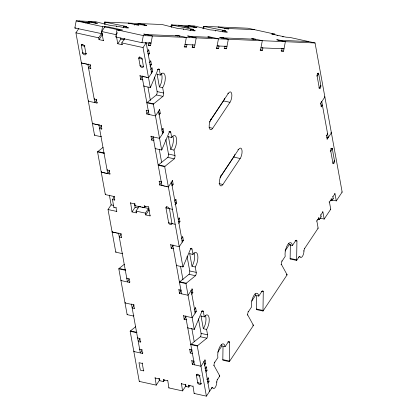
<?xml version="1.0" encoding="UTF-8"?>
<svg xmlns="http://www.w3.org/2000/svg" width="417" height="417" viewBox="0 0 417 417"><rect width="100%" height="100%" fill="white"/><g stroke="black" fill="none" stroke-linecap="round" stroke-linejoin="round"><path stroke-width="0.63" d="M256.684 296.086L256.481 309.023A2.419 0.975 -77.6 0 0 256.528 309.602L263.028 311.03A2.419 0.975 -77.6 0 1 262.976 310.451L263.273 291.634A2.424 0.975 -77.6 0 0 261.907 291.394L258.801 296.07A8.481 3.419 -77.6 0 0 254.031 295.246A8.481 3.419 -77.6 0 0 251.545 306.975L248.438 311.645A2.424 0.975 -77.6 0 0 247.729 314.997L253.27 325.041A2.429 0.98 -77.6 0 1 253.406 325.489L229.36 361.633L222.866 360.205A2.419 0.975 -77.6 0 1 222.819 359.626L223.022 346.689M229.36 361.633A2.419 0.975 -77.6 0 1 229.314 361.054L229.611 342.232L227.838 341.909M318.51 217.789L318.916 217.877L316.847 220.994L318.15 228.167L304.738 248.329A2.424 0.975 -77.6 0 0 303.977 250.998A4.848 1.955 -77.6 0 1 302.455 256.325A4.848 1.955 -77.6 0 1 300.068 256.872A2.424 0.975 -77.6 0 0 298.874 257.143L296.69 260.427L290.19 259.004A2.419 0.975 -77.6 0 1 290.143 258.425L290.362 244.31M296.69 260.427A2.419 0.975 -77.6 0 1 296.638 259.848L296.935 241.031L295.168 240.703M102.457 33.819L74.841 27.975L76.196 20.85L95.451 21.679L110.87 25.562L116.791 26.162A8.481 0.547 10.8 0 0 127.826 27.975A8.481 0.547 10.8 0 0 123.708 26.459L123.453 27.798M78.787 21.559L78.896 20.965L87.56 22.867L89.535 22.951L87.372 22.476M85.282 22.987L85.396 22.393L95.279 22.815L95.165 23.409M88.67 21.986L88.779 21.392L97.442 23.295L93.299 22.732M101.211 33.767L102.566 26.641L108.17 26.881L122.603 30.05L117.005 29.81L116.213 33.97M104.286 23.852L104.625 22.07L162.171 24.54L177.59 28.424L183.511 29.028A8.481 0.547 10.8 0 0 194.546 30.842A8.481 0.547 10.8 0 0 190.428 29.326L190.173 30.66M104.834 24.582L105.282 22.21L104.662 22.08M116.661 26.834L116.791 26.162M115.874 35.747L115.65 36.936L141.973 42.716L151.032 43.107L149.177 42.701M128.196 23.68L128.311 23.086L136.974 24.989L138.95 25.072L136.781 24.598M134.691 25.109L134.806 24.514L144.689 24.937L144.574 25.531M138.079 24.108L138.194 23.514L146.852 25.416L142.713 24.853M141.973 42.716L143.328 35.591L315.059 42.967L342.159 192.081L336.284 200.911L331.817 199.925M145.804 35.002L145.887 34.554L179.857 36.013L179.743 36.607M148.197 45.307L148.603 45.396L149.057 43.024L148.65 42.93M148.603 45.396L150.579 45.479L152.387 35.982L143.724 34.079L147.863 34.637M171.006 26.714L171.345 24.937L194.27 25.922L209.694 29.805L215.61 30.405A8.481 0.547 10.8 0 0 226.65 32.218A8.481 0.547 10.8 0 0 222.527 30.702L222.318 31.817M171.554 27.449L172.007 25.072L171.382 24.942M178.403 25.838L178.518 25.244L187.181 27.147L189.156 27.23L186.988 26.756M183.381 29.696L183.511 29.028M184.903 27.261L185.012 26.667L194.895 27.095L194.781 27.689M188.286 26.261L188.401 25.666L197.059 27.569L192.92 27.011M184.142 46.85L184.549 46.939L186.352 37.441L177.689 35.539L175.713 35.45L177.882 35.93M184.549 46.939L186.524 47.027L186.978 44.65L185.758 44.384M189.626 37.03L189.74 36.435L211.961 37.389L211.846 37.983M192.049 47.189L192.456 47.277L192.904 44.906L192.498 44.817M192.456 47.277L194.431 47.366L196.235 37.864L187.572 35.961L191.716 36.524M202.996 28.69L203.444 26.313L247.927 28.22L275.032 34.173L271.738 34.032L286.171 37.202L289.466 37.342L315.059 42.967M203.658 28.825L204.106 26.453L203.444 26.313M215.485 31.072L215.61 30.405M218.122 27.543L218.232 26.949L226.895 28.851L228.87 28.935L226.707 28.46M216.246 48.231L216.652 48.32L218.456 38.817L209.793 36.915L207.817 36.832L209.98 37.306M216.652 48.32L218.628 48.403L219.076 46.026L217.455 45.672M221.729 38.411L221.839 37.817L255.809 39.271L255.725 39.719M224.617 28.966L224.732 28.377L254.438 29.649M224.148 48.57L224.554 48.659L225.008 46.282L224.601 46.193M224.554 48.659L226.53 48.742L228.339 39.24L219.676 37.337L223.82 37.9M260.093 50.113L260.5 50.202L262.303 40.699L253.645 38.797L251.665 38.713L253.833 39.188M260.5 50.202L262.475 50.285L262.929 47.908L262.116 47.731M278.785 40.71L278.869 40.261L308.57 41.538M281.178 51.015L281.584 51.103L282.033 48.732L281.626 48.643M281.584 51.103L283.56 51.192L285.364 41.69L276.7 39.787L280.844 40.35M144.079 85.704A2.429 0.98 -77.6 0 1 143.829 86.152L150.323 87.575A2.429 0.98 -77.6 0 0 150.605 87.059L158.027 69.472A2.424 0.975 -77.6 0 1 159.388 69.707L160.368 75.086A8.481 3.419 -77.6 0 1 165.137 75.91A8.481 3.419 -77.6 0 1 162.651 87.643L163.626 93.022A2.424 0.975 -77.6 0 1 162.917 96.374L153.659 103.859A2.419 0.975 -77.6 0 0 153.347 104.229L161.671 150.021L155.176 148.598A2.424 0.975 -77.6 0 0 155.426 148.15M161.671 150.021A2.424 0.975 -77.6 0 0 161.952 149.505L169.375 131.913A2.424 0.975 -77.6 0 1 170.735 132.153L171.715 137.532A8.481 3.419 -77.6 0 1 176.485 138.355A8.481 3.419 -77.6 0 1 173.998 150.084L174.973 155.468A2.424 0.975 -77.6 0 1 174.264 158.82L165.007 166.3A2.424 0.975 -77.6 0 0 164.694 166.675L182.917 266.927L176.422 265.499A2.429 0.98 -77.6 0 0 176.667 265.05M182.917 266.927A2.429 0.98 -77.6 0 0 183.199 266.406L190.621 248.819A2.424 0.975 -77.6 0 1 191.982 249.053L192.962 254.438A8.481 3.419 -77.6 0 1 197.731 255.261A8.481 3.419 -77.6 0 1 195.245 266.989L196.219 272.369A2.424 0.975 -77.6 0 1 195.51 275.72L186.253 283.206A2.419 0.975 -77.6 0 0 185.94 283.576L194.265 329.373L187.77 327.944A2.429 0.98 -77.6 0 0 188.02 327.496M194.265 329.373A2.429 0.98 -77.6 0 0 194.546 328.851L201.969 311.264A2.424 0.975 -77.6 0 1 203.329 311.499L204.309 316.884A8.481 3.419 -77.6 0 1 209.079 317.707A8.481 3.419 -77.6 0 1 206.592 329.435L207.567 334.815A2.424 0.975 -77.6 0 1 206.858 338.166L197.601 345.651A2.419 0.975 -77.6 0 0 197.288 346.021L206.399 396.15L194.129 393.455L193.019 385.991M101.289 136.26A2.429 0.98 -77.6 0 1 101.039 136.708L94.539 135.28L75.92 32.828L78.839 28.45M86.173 53.543L85.975 53.835A1.819 1.152 33.6 0 1 84.599 54.825A1.819 1.152 33.6 0 1 82.728 53.126L81.341 45.484L82.118 44.317M82.149 44.483L81.372 45.651A1.819 1.152 33.6 0 1 82.748 44.661A1.819 1.152 33.6 0 1 84.62 46.365L84.813 46.073M85.975 53.835L84.588 46.198L84.849 45.807M82.894 52.662L82.696 52.954L85.949 53.668L86.204 53.282M82.728 53.126L82.926 52.834M101.602 33.449L98.688 37.827L99.011 39.62L103.343 40.574L101.696 31.515L104.808 26.839L119.241 30.014L119.345 30.577M81.805 63.045L81.398 62.951L81.654 62.566M99.011 39.62L102.123 34.95L101.878 33.605M103.343 40.574L103.536 40.282M96.65 99.877L94.841 102.603L87.893 64.38L88.154 63.989M90.296 65.339L88.545 67.966L90.713 68.44L90.254 64.562M90.713 68.44L90.906 68.148M122.306 44.4L122.108 44.692L117.782 43.743L116.135 34.684L117.495 32.641M118.855 30.597L119.241 30.014M117.782 43.743L120.888 39.068L120.685 37.937M122.108 44.692L121.785 42.899L124.699 38.52M88.602 100.784L88.341 101.175L97.005 103.077L97.396 102.493M94.383 98.72L94.19 99.011L96.353 99.491L97.005 103.077M96.353 99.491L96.546 99.199M92.824 123.682L92.418 123.594L92.678 123.203M150.323 87.575L143.052 47.569L146.164 42.899L145.278 42.701M139.81 56.775L138.772 58.333L142.02 59.047M142.004 58.964A1.819 1.152 33.6 0 0 140.138 57.265A1.819 1.152 33.6 0 0 138.757 58.255L140.128 65.808L143.375 66.522L142.197 58.672M148.353 49.852L148.76 49.941L147.722 51.499L147.321 51.411M107.336 173.503L107.742 173.592L98.912 125.017L99.173 124.631M140.31 65.433L140.112 65.724A1.819 1.152 33.6 0 0 141.983 67.429A1.819 1.152 33.6 0 0 143.365 66.439L143.557 66.147M140.128 65.808L140.388 65.417M101.508 125.684L99.564 128.608L101.732 129.082L101.274 125.204M148.379 55.086L149.411 53.527L148.76 49.941M101.732 129.082L101.925 128.79M143.375 66.522L143.573 66.23M142.875 79.564L142.682 79.855L140.519 79.381L140.06 75.503M150.365 60.913L150.772 61.002L149.734 62.56L149.124 62.425M142.291 75.878L142.03 76.269L148.978 114.487L155.473 115.916L159.617 109.687L159.211 109.598M140.519 79.381L142.458 76.457M150.772 61.002L151.423 64.588L150.386 66.147L149.979 66.058M151.616 67.789L152.023 67.877L150.985 69.436L150.579 69.347M147.983 77.578L148.525 77.698L152.674 71.463L152.023 67.877M101.649 172.257L101.242 172.169L101.633 171.58M149.234 114.102L148.978 114.487L146.81 114.013L146.351 110.135M107.284 169.714L107.091 170.006L109.254 170.48L109.906 174.066L101.242 172.169M148.52 110.609L148.327 110.901L146.158 110.427M109.254 170.48L109.447 170.188M146.81 114.013L148.754 111.094M107.742 173.592L109.556 170.866M109.906 174.066L110.098 173.774M114.409 196.678L112.465 199.597L114.633 200.077L113.982 196.485L105.319 194.583L105.71 193.999M159.617 109.687L160.269 113.273L159.231 114.831L158.825 114.743M154.092 139.909L153.701 140.493L151.538 140.018L151.079 136.14M153.31 136.521L153.049 136.906L161.879 185.482L168.374 186.91L172.518 180.676L172.112 180.587M113.982 196.485L114.175 196.193M151.538 140.018L153.284 137.391M122.535 253.161A2.429 0.98 -77.6 0 1 122.285 253.614L115.785 252.186L108.034 209.532L111.146 204.856L113.58 205.393M114.633 200.077L114.826 199.785M162.635 128.426L163.042 128.514L162.005 130.073L161.598 129.984M163.042 128.514L163.693 132.106L159.544 138.335L150.886 136.432M108.034 209.532L116.697 211.435L116.046 207.848L113.877 207.369L114.076 207.077M116.046 207.848L116.239 207.557M116.697 211.435L116.89 211.143M136.541 212.587L136.349 212.878L132.017 211.93L130.584 202.667M112.517 232.04L112.11 231.951L112.366 231.56M145.403 206.306L144.428 207.765L135.045 205.706L134.915 203.621M135.045 205.706L135.238 205.414M132.017 211.93L135.129 207.254L134.514 203.892M129.244 279.223L127.435 281.949L118.605 233.374L118.866 232.988M121.201 234.041L119.257 236.965L121.425 237.44L120.966 233.562M136.349 212.878L136.02 211.085L139.132 206.41L139.716 206.54M121.425 237.44L121.618 237.148M162.135 185.091L161.879 185.482L159.711 185.007L159.252 181.129M144.428 207.765L144.298 205.68M161.421 181.603L161.228 181.895L159.059 181.421M159.711 185.007L161.655 182.083M143.823 207.442L148.515 208.474L145.408 213.144L145.731 214.937L150.063 215.891L148.629 206.629M145.731 214.937L148.843 210.267L148.515 208.474M211.065 119.309L228.339 93.345A6.057 2.439 -77.6 0 1 231.743 93.934A6.057 2.439 -77.6 0 1 229.965 102.316L212.696 128.28A6.057 2.439 -77.6 0 1 209.287 127.691A6.057 2.439 -77.6 0 1 211.065 119.309L210.455 119.179M209.438 121.983L223.47 100.888A6.057 2.439 -77.6 0 0 224.69 98.24M150.063 215.891L150.256 215.599M172.518 180.676L173.17 184.262L172.132 185.82L171.731 185.732M166.727 206.733L165.95 207.901L168.666 222.845L175.166 224.273M121.196 280.135L120.935 280.521L129.598 282.424L129.989 281.84M169.396 208.323L171.919 223.559A1.819 1.168 32.1 0 1 170.501 224.539A1.819 1.168 32.1 0 1 168.645 222.84M175.536 199.42L175.943 199.508L174.905 201.067L174.499 200.978M175.943 199.508L176.594 203.095L175.557 204.653L174.947 204.518M126.977 278.071L126.778 278.363L128.947 278.837L129.598 282.424M128.947 278.837L129.14 278.546M168.666 222.845L168.927 222.459M171.919 223.559L172.112 223.267M178.273 219.597L179.31 218.044L178.903 217.95M125.397 302.356L125.011 302.94L133.675 304.843L134.326 308.434L132.158 307.954L134.102 305.036M179.31 218.044L179.962 221.63L178.924 223.189L178.518 223.1M173.587 248.558L173.394 248.85L171.231 248.376L170.772 244.498M131.767 303.977L131.506 304.368L140.336 352.944L141.889 350.608M173.003 244.878L172.742 245.264L181.572 293.839L181.828 293.448M133.675 304.843L133.867 304.551M171.231 248.376L172.977 245.749M221.276 175.505L238.55 149.541A6.057 2.439 -77.6 0 1 241.954 150.136A6.057 2.439 -77.6 0 1 240.182 158.512L222.907 184.476A6.057 2.439 -77.6 0 1 219.504 183.887A6.057 2.439 -77.6 0 1 221.276 175.505L220.666 175.375M220.009 177.637L233.682 157.084A6.057 2.439 -77.6 0 0 234.901 154.436M134.326 308.434L134.519 308.137M182.328 236.783L182.735 236.872L181.697 238.43L181.291 238.342M182.735 236.872L183.386 240.463L179.237 246.692L170.579 244.789M137.813 337.707L137.62 337.999L139.784 338.474L140.435 342.06L138.272 341.586L140.018 338.953M139.784 338.474L139.976 338.182M134.097 351.124L133.836 351.515L142.499 353.418L142.89 352.834M140.435 342.06L140.826 341.476M191.804 288.945L192.211 289.033L188.067 295.267L179.404 293.365L178.945 289.487M139.877 349.065L139.685 349.357L141.848 349.832L142.499 353.418M181.114 289.961L180.915 290.253L178.752 289.779M141.848 349.832L142.041 349.54M179.404 293.365L181.155 290.732M142.233 363.405L138.986 362.691L140.347 370.166L143.594 370.88L142.233 363.405L142.494 363.014M192.211 289.033L192.862 292.619L191.825 294.178L191.419 294.089M320.975 106.71L321.382 106.799L320.73 103.213L324.874 96.984L324.332 96.864M143.594 370.88L143.855 370.489M321.382 106.799L322.419 105.246L320.793 104.886M158.976 378.443L159.341 380.46L156.234 385.131L139.268 381.409L139.466 381.117M186.686 319.26L186.295 319.844L184.132 319.37L183.673 315.492M185.904 315.867L185.643 316.258L194.473 364.833L194.729 364.442M184.132 319.37L185.878 316.743M195.229 307.777L195.636 307.866L194.598 309.424L194.192 309.336M195.636 307.866L196.287 311.452L192.138 317.686L183.48 315.784M156.234 385.131L155.124 377.666M164.72 379.824L163.558 381.576L159.586 380.705L159.456 378.62M159.586 380.705L159.977 380.122M163.558 381.576L163.422 379.491M326.845 138.997L327.246 139.085L326.594 135.499L327.632 133.94L327.225 133.852M327.246 139.085L331.395 132.851L330.853 132.736M185.289 384.219L185.659 386.241L182.547 390.911L168.864 387.909L167.754 380.44M192.602 353.183L192.409 353.475L190.241 352.996L189.782 349.118M191.95 349.592L191.757 349.884L189.589 349.41M190.241 352.996L191.992 350.369M168.864 387.909L169.057 387.617M204.705 359.939L205.112 360.027L200.968 366.256L192.305 364.354L191.846 360.476M194.014 360.955L193.822 361.247L191.653 360.768M192.305 364.354L194.056 361.727M182.547 390.911L181.437 383.447M189.985 385.371L188.818 387.122L185.899 386.481L185.768 384.396M185.899 386.481L186.097 386.189M188.818 387.122L188.687 385.037M197.147 374.127L196.371 375.295L197.773 382.988A1.35 0.86 33.6 0 0 198.054 383.562L198.992 384.266A2.221 1.413 33.6 0 0 200.176 384.521L200.926 384.193A1.35 0.86 33.6 0 0 201.02 383.703L199.623 376.009A1.819 1.157 33.5 0 0 197.757 374.304A1.819 1.157 33.5 0 0 196.371 375.295L199.623 376.009L200.009 375.425M205.112 360.027L205.763 363.614L204.726 365.172L204.325 365.083M205.956 366.814L206.363 366.903L205.326 368.461L204.919 368.373M217.742 352.188L221.891 345.959A8.481 3.419 -77.6 0 0 221.406 344.379M251.753 301.069L255.553 295.356A8.481 3.419 -77.6 0 0 255.068 293.776M285.072 250.987L289.216 244.753A8.481 3.419 -77.6 0 0 288.731 243.179M197.992 382.379L197.731 382.764L200.978 383.478M197.773 382.988L197.966 382.697M205.967 372.063L207.014 370.489L206.363 366.903M211.289 388.102L211.695 388.191A2.424 0.975 -77.6 0 1 212.889 387.919A4.848 1.955 -77.6 0 0 215.276 387.372A4.848 1.955 -77.6 0 0 216.798 382.045A2.424 0.975 -77.6 0 1 217.554 379.381L219.743 376.092A2.424 0.98 -77.6 0 0 219.608 375.644L214.062 365.6A2.424 0.975 -77.6 0 1 214.776 362.248L217.882 357.577A8.481 3.419 -77.6 0 1 220.369 345.844A8.481 3.419 -77.6 0 1 225.138 346.673L228.245 341.997A2.424 0.975 -77.6 0 1 229.611 342.232M263.028 311.03L287.068 274.892A2.429 0.98 -77.6 0 0 286.932 274.443L281.392 264.399A2.424 0.975 -77.6 0 1 282.101 261.047L285.207 256.372A8.481 3.419 -77.6 0 1 287.694 244.643A8.481 3.419 -77.6 0 1 292.463 245.467L295.575 240.797A2.424 0.975 -77.6 0 1 296.935 241.031M194.129 393.455L194.322 393.163M201.02 383.703L201.213 383.411M207.968 377.875L208.37 377.964L207.327 379.533L206.717 379.402M290.19 259.004L290.472 258.582M208.37 377.964L209.026 381.55L207.989 383.108L207.583 383.02M317.618 219.316L319.245 219.676L321.142 216.819L320.819 215.026L322.888 211.909L322.482 211.82M320.136 218.19L324.191 219.081L330.744 209.24L329.44 202.063L331.51 198.951L331.103 198.862M330.212 200.384L331.838 200.744L333.235 198.643L332.907 196.85L334.981 193.733L334.575 193.644M206.399 396.15L211.695 388.191M153.347 104.229L146.852 102.801A2.419 0.975 -77.6 0 1 147.165 102.431L156.422 94.946A2.424 0.975 -77.6 0 0 157.131 91.594L154.483 77.02M105.319 194.583L97.568 151.929A2.424 0.975 -77.6 0 1 97.875 151.559L103.082 147.352M164.694 166.675L158.199 165.247A2.424 0.975 -77.6 0 1 158.512 164.877L167.77 157.391A2.424 0.975 -77.6 0 0 168.478 154.04L165.83 139.466M133.883 315.606A2.429 0.98 -77.6 0 1 133.633 316.06L127.133 314.632L118.814 268.835A2.424 0.975 -77.6 0 1 119.121 268.465L124.329 264.253M185.94 283.576L179.446 282.153A2.419 0.975 -77.6 0 1 179.753 281.777L189.01 274.297A2.424 0.975 -77.6 0 0 189.725 270.946L187.077 256.372M139.268 381.409L130.161 331.28A2.424 0.975 -77.6 0 1 130.469 330.91L135.676 326.699M197.288 346.021L190.793 344.598A2.419 0.975 -77.6 0 1 191.106 344.223L200.363 336.743A2.424 0.975 -77.6 0 0 201.072 333.392L198.424 318.817M123.708 26.459L126.883 26.568L105.282 22.21M190.428 29.326L193.603 29.435L172.007 25.072M222.527 30.702L225.706 30.811L204.106 26.453M74.841 27.975L75.925 28.022M185.002 44.567L194.88 44.989M217.101 45.943L226.984 46.365L225.748 46.094M260.953 47.825L284.008 48.815L282.773 48.544M82.613 63.222L83.426 63.4M84.239 63.577L85.052 63.754M85.866 63.937L86.673 64.114M87.487 64.291L87.893 64.38M93.637 123.859L94.445 124.037M95.258 124.219L96.072 124.396M96.885 124.574L97.693 124.751M98.506 124.928L98.912 125.017M102.462 172.435L103.275 172.612M104.088 172.789L104.896 172.972M105.71 173.149L106.523 173.326M113.325 232.217L114.138 232.394M114.951 232.577L115.764 232.754M116.572 232.931L117.385 233.108M118.199 233.285L118.605 233.374M276.992 35.487L277.894 35.685M282.408 36.675L283.31 36.873M281.121 50.655L283.56 51.192M260.448 49.842L262.475 50.285M224.502 48.299L226.53 48.742M216.595 47.955L218.628 48.403M317.452 73.455L318.666 73.72L320.84 85.678A1.819 0.735 -77.6 0 1 320.308 88.19A1.819 0.735 -77.6 0 1 319.286 88.018L318.744 87.898M76.196 20.85L102.566 26.641M117.005 29.81L143.328 35.591M192.399 46.918L194.431 47.366M184.496 46.579L186.524 47.027M316.706 75.972L317.113 76.061L319.286 88.018L320.84 85.678L320.433 85.589M101.696 31.515L116.135 34.684M148.144 44.947L150.579 45.479M102.123 34.95L102.389 35.007M120.888 39.068L124.407 39.844M75.92 32.828L98.688 37.827M121.785 42.899L143.052 47.569M147.79 53.173L149.411 53.527M81.341 45.484L84.588 46.198M321.226 101.54L321.768 101.654L328.283 137.527L326.662 137.172M149.797 64.234L151.423 64.588M320.324 103.124L320.73 103.213M157.767 69.347L159.388 69.707M157.621 69.378L158.027 69.472M151.048 71.109L152.674 71.463M151.095 72.902L151.637 73.022L146.164 42.899M162.651 87.643L159.398 86.929L157.12 74.372L160.368 75.086M227.729 93.215L228.339 93.345M143.114 76.504L143.657 76.624M144.735 76.864L145.278 76.983M146.362 77.218L146.904 77.338M81.398 62.951L90.056 64.854M139.867 75.795L148.525 77.698M223.47 100.888L229.965 102.316M150.198 86.965L150.605 87.059M157.131 91.594L163.626 93.022M156.422 94.946L162.917 96.374M326.188 135.41L326.594 135.499M147.165 102.431L153.659 103.859M330.691 148.473L332.318 148.833L334.491 160.785A1.819 0.735 -77.6 0 1 333.96 163.302A1.819 0.735 -77.6 0 1 332.938 163.125L332.531 163.037M158.173 111.151L158.58 111.24L162.656 133.659L162.114 133.544M158.648 112.913L160.269 113.273M330.222 151.048L330.764 151.168L332.938 163.125L334.491 160.785L334.085 160.696M209.042 127.477L212.696 128.28M169.114 131.793L170.735 132.153M168.968 131.824L169.375 131.913M162.067 131.746L163.693 132.106M237.94 149.411L238.55 149.541M173.998 150.084L170.751 149.375L168.468 136.818L171.715 137.532M92.418 123.594L101.081 125.496M233.682 157.084L240.182 158.512M161.546 149.411L161.952 149.505M341.752 191.992L342.159 192.081M168.478 154.04L174.973 155.468M167.77 157.391L174.264 158.82M332.5 196.761L332.907 196.85M332.829 198.555L333.235 198.643M329.034 201.974L329.44 202.063M97.875 151.559L104.375 152.987A2.424 0.975 -77.6 0 0 104.062 153.357L97.568 151.929M158.512 164.877L165.007 166.3M219.05 183.626L222.907 184.476M330.337 209.152L330.744 209.24M170.944 182.114L171.481 182.234L182.349 242.016L181.807 241.902M320.412 214.932L320.819 215.026M171.549 183.907L173.17 184.262M320.736 216.731L321.142 216.819M162.958 185.721L163.5 185.836M164.585 186.076L165.127 186.196M166.211 186.43L166.748 186.55M167.832 186.79L168.374 186.91M316.44 220.906L316.847 220.994M317.744 228.078L318.15 228.167M174.968 202.74L176.594 203.095M172.45 209.329L165.95 207.901A1.819 1.142 35.2 0 1 167.295 206.9A1.819 1.142 35.2 0 1 169.177 208.609M130.385 202.959L134.717 203.913M144.105 205.972L148.431 206.926M140.305 206.67L140.889 206.801M142.061 207.056L143.239 207.312M135.129 207.254L138.105 207.906M148.843 210.267L149.114 210.324M136.02 211.085L145.408 213.144M289.216 244.753L292.463 245.467M304.332 248.24L304.738 248.329M178.335 221.271L179.962 221.63M303.571 250.904L303.977 250.998M299.255 256.69L300.068 256.872M298.468 257.054L298.874 257.143M290.143 258.425L296.638 259.848M281.694 260.959L282.101 261.047M181.76 240.103L183.386 240.463M280.985 264.305L281.392 264.399M190.361 248.699L191.982 249.053M190.215 248.73L190.621 248.819M112.11 231.951L120.768 233.854M286.526 274.355L286.932 274.443M286.661 274.803L287.068 274.892M195.245 266.989L191.992 266.275L189.714 253.724L192.962 254.438M182.792 266.317L183.199 266.406M189.725 270.946L196.219 272.369M189.01 274.297L195.51 275.72M261.506 291.306L263.273 291.634M255.553 295.356L258.801 296.07M119.121 268.465L125.215 269.804M179.753 281.777L186.253 283.206M118.814 268.835L125.308 270.263A2.424 0.975 -77.6 0 1 125.58 269.929M190.767 290.503L191.174 290.592L195.25 313.011L194.708 312.891M191.241 292.265L192.862 292.619M256.481 309.023L262.976 310.451M248.032 311.556L248.438 311.645M247.323 314.908L247.729 314.997M201.708 311.145L203.329 311.499M201.562 311.176L201.969 311.264M194.661 311.098L196.287 311.452M252.864 324.952L253.27 325.041M252.999 325.401L253.406 325.489M206.592 329.435L203.34 328.721L201.062 316.169L204.309 316.884M194.14 328.763L194.546 328.851M201.072 333.392L207.567 334.815M200.363 336.743L206.858 338.166M221.891 345.959L225.138 346.673M130.469 330.91L136.969 332.339A2.424 0.975 -77.6 0 0 136.656 332.709L130.161 331.28M191.106 344.223L197.601 345.651M222.819 359.626L229.314 361.054M214.369 362.159L214.776 362.248M203.538 361.466L204.075 361.586L209.511 391.474L209.105 391.386M204.142 363.259L205.763 363.614M213.66 365.511L214.062 365.6M205.388 370.134L207.014 370.489M219.201 375.555L219.608 375.644M219.337 376.004L219.743 376.092M217.153 379.288L217.554 379.381M216.392 381.956L216.798 382.045M207.4 381.19L209.026 381.55M211.669 387.648L212.889 387.919M154.931 377.958L159.263 378.912M163.229 379.783L167.561 380.731M181.244 383.739L185.575 384.688M188.494 385.329L192.826 386.283M334.981 193.733L336.284 200.911M331.51 198.951L331.838 200.744M322.888 211.909L324.191 219.081M318.916 217.877L319.245 219.676M147.978 87.221L150.396 100.528M159.242 149.197L161.671 162.573M180.556 266.473L182.985 279.849M191.794 328.315L194.181 341.455M139.132 206.41L139.215 206.858M104.808 26.839L104.907 27.407M112.465 199.597L113.877 207.369M109.39 195.192L111.177 205.06M172.779 136.124A8.481 3.419 -77.6 0 1 170.751 149.375M168.468 136.818A8.481 3.419 -77.6 0 1 168.796 136.354M205.419 315.58A8.481 3.419 -77.6 0 1 203.34 328.721M201.062 316.169A8.481 3.419 -77.6 0 1 201.328 315.789M193.915 252.811A8.481 3.419 -77.6 0 1 191.992 266.275M189.714 253.724A8.481 3.419 -77.6 0 1 189.98 253.343M161.322 73.465A8.481 3.419 -77.6 0 1 159.398 86.929M157.12 74.372A8.481 3.419 -77.6 0 1 157.386 73.991M127.399 314.147A2.429 0.98 -77.6 0 1 127.133 314.632M116.067 251.665A2.429 0.98 -77.6 0 1 115.785 252.186M94.826 134.759A2.429 0.98 -77.6 0 1 94.539 135.28M318.666 73.72L317.113 76.061A1.819 0.735 -77.6 0 1 317.645 73.548A1.819 0.735 -77.6 0 1 318.666 73.72M332.318 148.833L330.764 151.168A1.819 0.735 -77.6 0 1 331.296 148.655A1.819 0.735 -77.6 0 1 332.318 148.833"/></g></svg>
